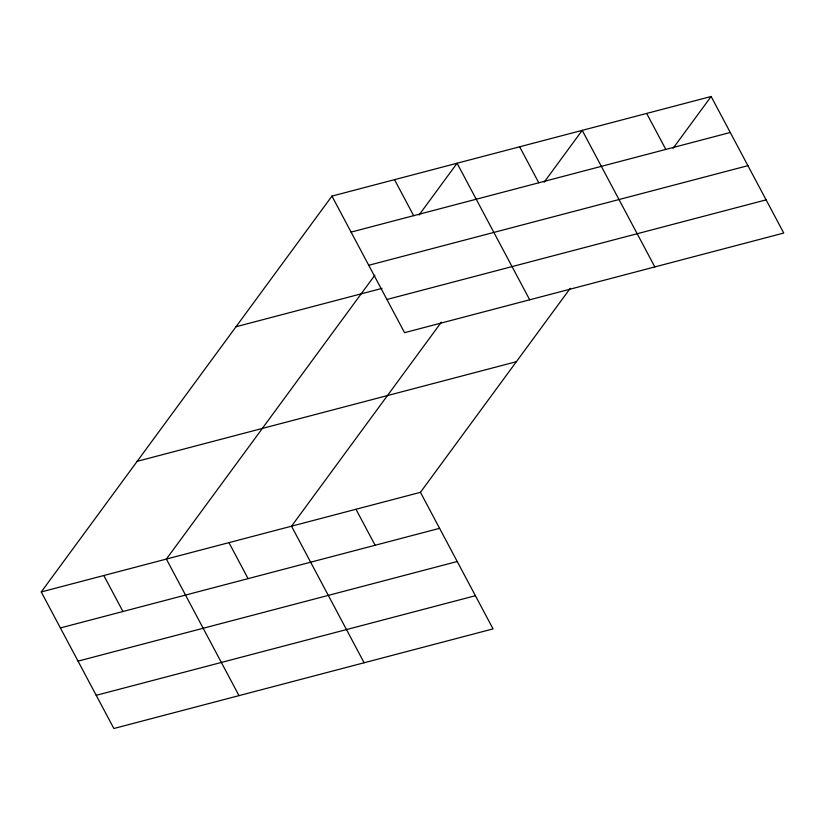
<?xml version="1.0" encoding="UTF-8"?>
<svg xmlns="http://www.w3.org/2000/svg" width="825" height="825" viewBox="0 0 825 825"><rect width="100%" height="100%" fill="white"/><g stroke="black" fill="none" stroke-linecap="round" stroke-linejoin="round"><path stroke-width="1.24" d="M570.281 288.296L420.441 492.329L493.051 628.898L113.86 728.506L41.25 591.948L331.949 196.102L711.14 96.494L783.75 233.052L404.559 332.671L331.949 196.102M374.859 275.199L166.382 559.072L238.992 695.64M419.017 215.067L457.081 163.237L529.691 299.795M441.354 322.162L291.514 526.206L364.124 662.764M544.149 182.191L582.213 130.36L654.823 266.918M673.066 148.325L711.14 96.494M351.089 232.103L730.28 132.485M368.734 265.289L747.924 165.67M236.022 326.731L382.006 288.379M386.915 299.475L766.105 199.867M137.177 461.319L516.368 361.701M41.25 591.948L420.441 492.329M60.39 627.938L439.581 528.33M78.035 661.134L457.225 561.516M96.216 695.32L475.406 595.712M646.676 113.427L665.816 149.418M519.647 146.798L538.787 182.789M394.515 179.664L413.655 215.665M355.977 509.272L375.117 545.263M228.948 542.644L248.088 578.634M103.816 575.51L122.956 611.511"/></g></svg>
